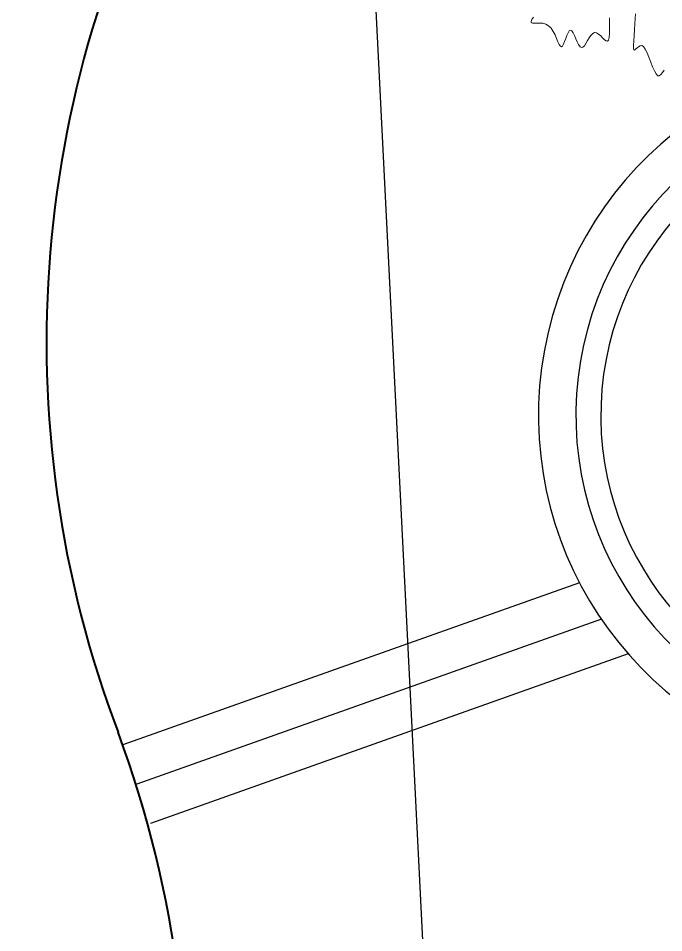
# Model space of a CAD drawing. Extents: x 2080 to 102399, y 2071 to 93424.
# Drawn here: x 85271.5 to 85426.7, y 81744.5 to 81964.4 of the extents above; entities that cross this region are included whole.
import ezdxf

# ---------------------------------------------------------------- set-up
doc = ezdxf.new("R2010")
doc.units = 0
doc.header["$LTSCALE"] = 20
doc.header["$MEASUREMENT"] = 0
doc.layers.add('BUILDING', color=4, linetype='Continuous', lineweight=40)
doc.layers.add('casuanut tree', color=100, linetype='Continuous', lineweight=5)
doc.layers.add('R.C.C Wall', color=50, linetype='Continuous')
doc.layers.add('road', color=2, linetype='Continuous')

# ---------------------------------------------------------------- blocks, each defined once
blk = doc.blocks.new('tr')
at = {"layer": 'casuanut tree'}
for points in [[(-0.7032, -0.6773), (-0.7092, -0.6831), (-0.7125, -0.6876), (-0.7125, -0.6907), (-0.7096, -0.6927), (-0.7044, -0.6942), (-0.6976, -0.6955), (-0.6899, -0.6973), (-0.6818, -0.7), (-0.6741, -0.7041), (-0.6675, -0.7102), (-0.6624, -0.7184), (-0.6586, -0.7283), (-0.6559, -0.739), (-0.6538, -0.7496), (-0.6522, -0.7594), (-0.6505, -0.7675), (-0.6486, -0.7732), (-0.6461, -0.7755), (-0.6427, -0.7741), (-0.6386, -0.7695), (-0.634, -0.763), (-0.6291, -0.7554), (-0.6241, -0.7479), (-0.6193, -0.7415), (-0.615, -0.7372), (-0.6112, -0.7361), (-0.6082, -0.7389), (-0.6058, -0.7449), (-0.6038, -0.753), (-0.602, -0.7623), (-0.6002, -0.7717), (-0.598, -0.7801), (-0.5954, -0.7867), (-0.592, -0.7902), (-0.5878, -0.79), (-0.5828, -0.7868), (-0.5772, -0.7815), (-0.5712, -0.7751), (-0.565, -0.7685), (-0.5588, -0.7628), (-0.5527, -0.7588), (-0.547, -0.7575), (-0.5418, -0.7596), (-0.537, -0.7643), (-0.5326, -0.7705), (-0.5286, -0.7772), (-0.5248, -0.7833), (-0.5212, -0.7876), (-0.5177, -0.7891), (-0.5144, -0.7868), (-0.511, -0.7799), (-0.5076, -0.7692), (-0.5043, -0.756), (-0.501, -0.7414), (-0.4977, -0.7268)], [(-0.4246, -0.7321), (-0.4277, -0.7448), (-0.432, -0.7595), (-0.4368, -0.7751), (-0.4417, -0.7906), (-0.4461, -0.8048), (-0.4495, -0.8167), (-0.4513, -0.8251), (-0.4512, -0.8294), (-0.4493, -0.8302), (-0.4461, -0.8287), (-0.4419, -0.8261), (-0.4371, -0.8234), (-0.4321, -0.8218), (-0.4274, -0.8224), (-0.4232, -0.8262), (-0.4198, -0.8342), (-0.4171, -0.8454), (-0.415, -0.8586), (-0.413, -0.8727), (-0.4111, -0.8865), (-0.4089, -0.8988), (-0.4063, -0.9084), (-0.4029, -0.9141), (-0.3986, -0.9152), (-0.3937, -0.9128), (-0.3882, -0.9083), (-0.3823, -0.9033)]]:
    blk.add_lwpolyline(points, dxfattribs=at)

msp = doc.modelspace()

# ---------------------------------------------------------------- linework, layer by layer
at = {"linetype": 'Continuous', "ltscale": 0.5}
for p, q in [((85406.492, 81828.591, 0.504), (85296.605, 81789.609, 0.504)), ((85411.739, 81819.842, 0.504), (85299.948, 81780.185, 0.504)), ((85418.19, 81811.52, 0.504), (85303.291, 81770.76, 0.504))]:
    msp.add_line(p, q, dxfattribs=at)
at = {"ltscale": 0.5}
msp.add_lwpolyline([(84488.225, 81071.259), (85405.877, 81002.966), (85343.679, 82242.82), (84903.117, 82126.2), (84488.225, 81071.259)], dxfattribs=at)
at = {"color": 13, "ltscale": 0.5}
for radius, start, end in [(87, 85.00304, 259.91005), (72, 86.83123, 263.08576)]:
    msp.add_arc((85483.598, 81868.886, 0.504), radius, start, end, dxfattribs=at)
at = {"linetype": 'Continuous', "ltscale": 0.5}
msp.add_spline([(85464.453, 81774.814, 0.504), (85422.171, 81728.421, 0.504), (85444.133, 81660.7, 0.504), (85466.033, 81607.28, 0.504), (85465.637, 81557.549, 0.504), (85462.145, 81527.603, 0.504)], degree=3, dxfattribs=at)
at = {"layer": 'BUILDING', "linetype": 'Continuous', "ltscale": 0.5}
for centre, radius, start, end in [((85541.788, 81886.439, 0.504), 263.536, 149.73683, 200.84693), ((85038.986, 81698.222, 0.504), 273.348, 329.28944, 20.21024)]:
    msp.add_arc(centre, radius, start, end, dxfattribs=at)
at = {"layer": 'R.C.C Wall', "ltscale": 0.5}
msp.add_arc((85483.598, 81868.886, 0.504), 78, 87.00737, 265.26179, dxfattribs=at)
at = {"layer": 'road', "linetype": 'Continuous', "ltscale": 0.5}
msp.add_arc((86585.225, 80503.814, 0.1), 2189.51, 110.931783, 161.107381, dxfattribs=at)

# ---------------------------------------------------------------- block references
at = {"layer": 'casuanut tree', "linetype": 'Continuous', "xscale": 86.37264084723931, "yscale": 86.37264084723931, "zscale": 86.37264084723931, "rotation": 13.0160703837917}
msp.add_blockref('tr', (85441.405, 82035.362), dxfattribs=at)

doc.saveas('drawing.dxf')
